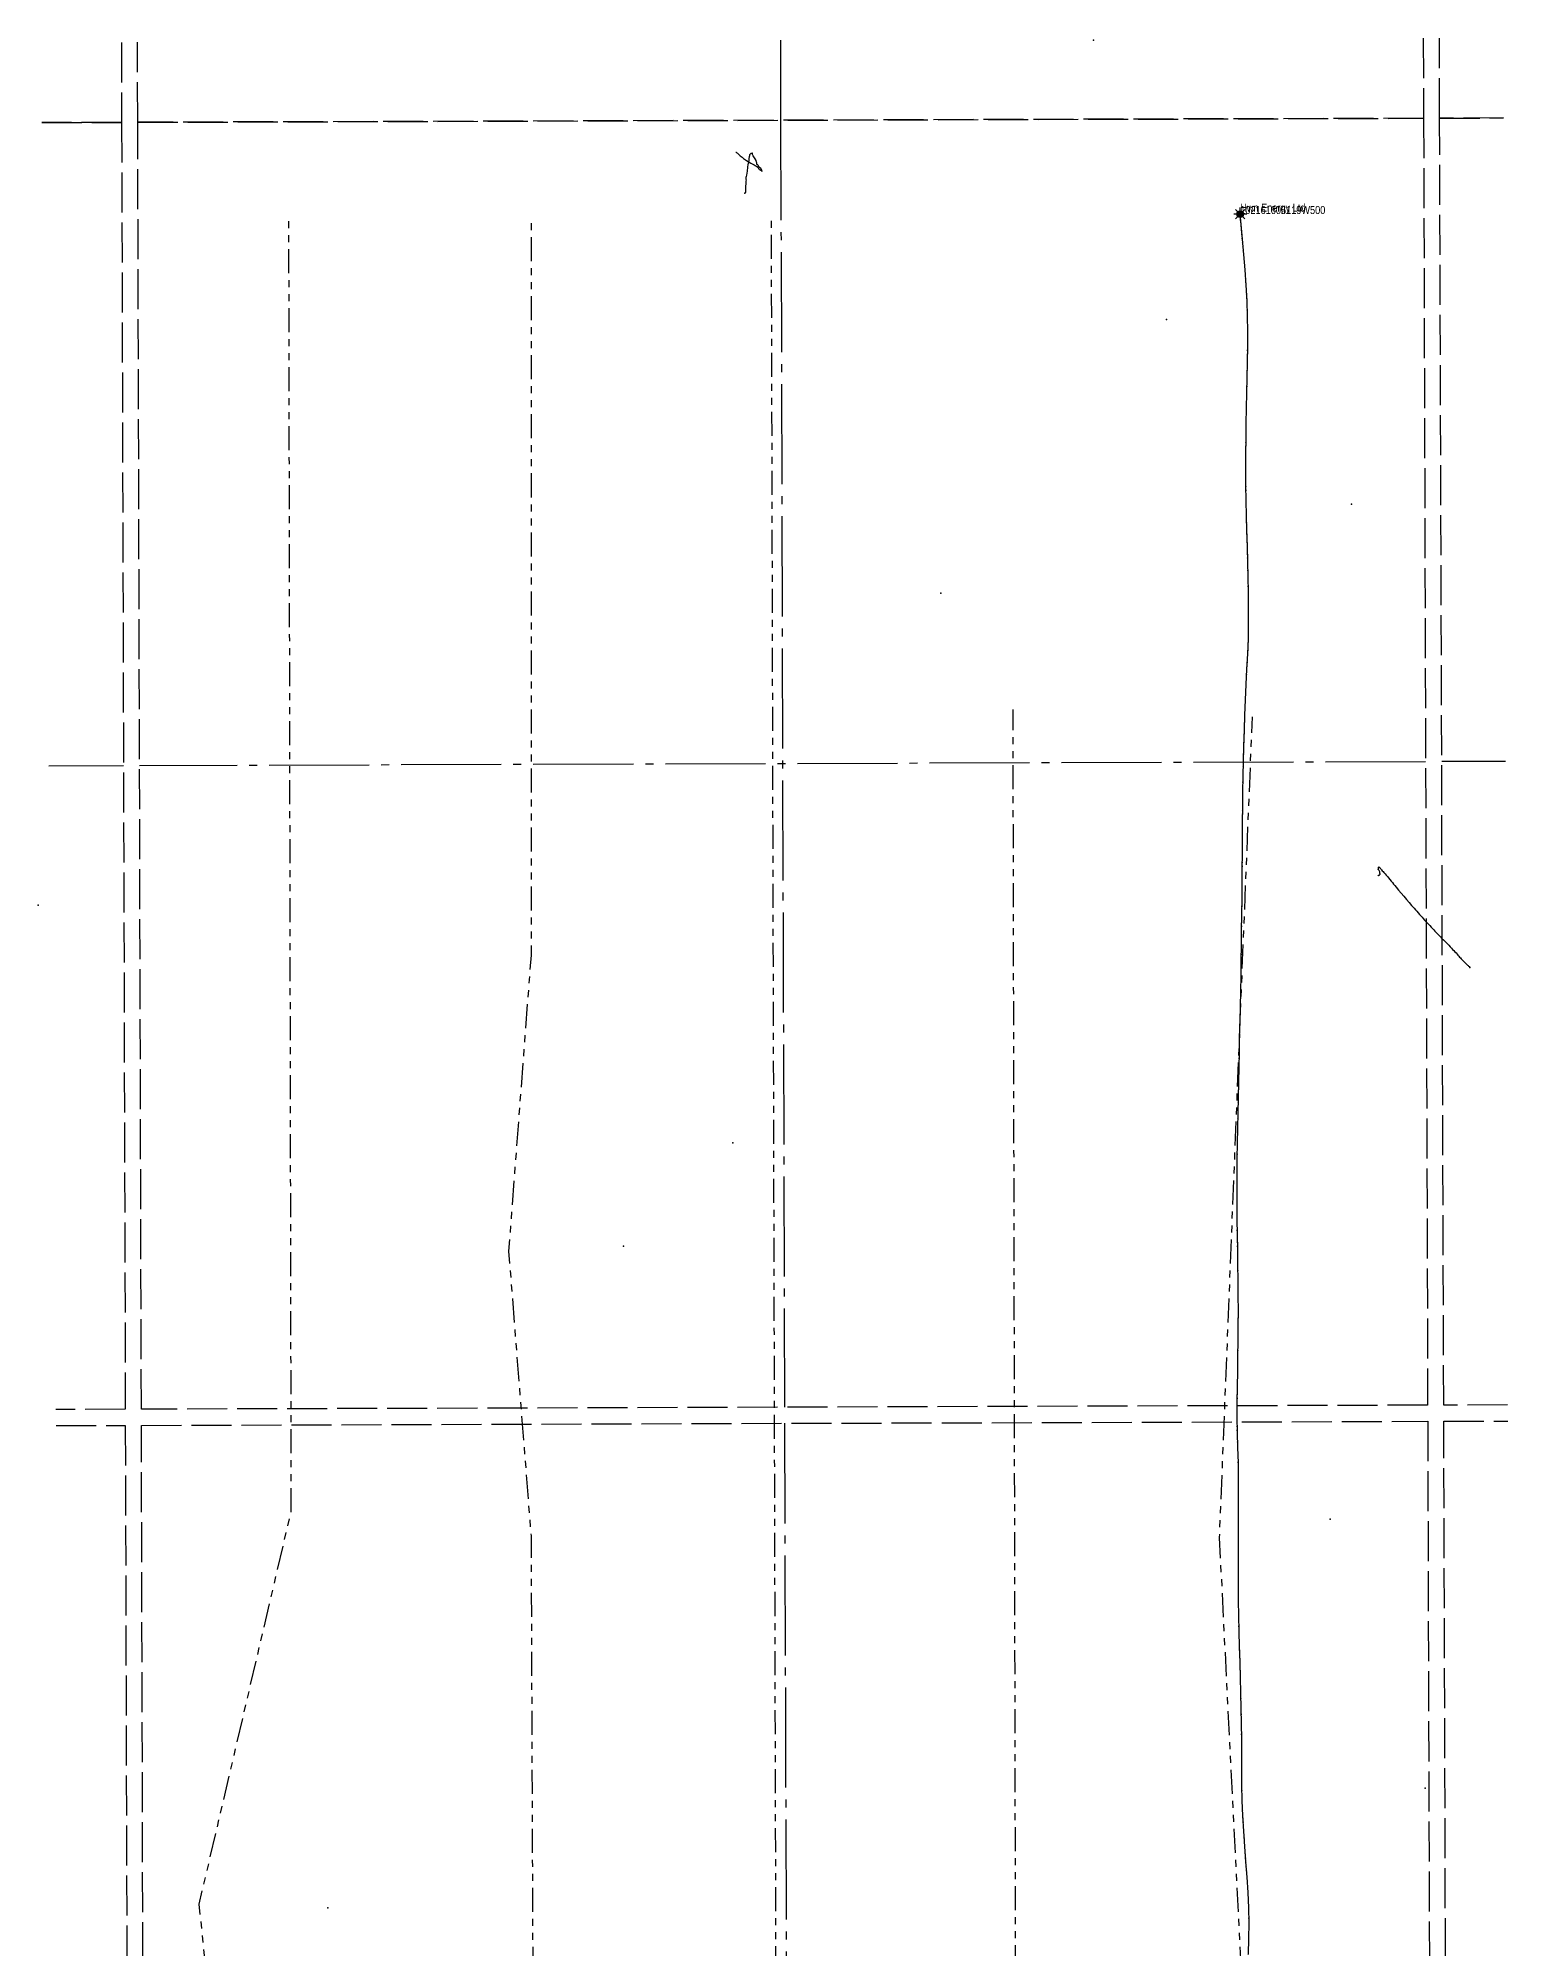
# Model space of a CAD drawing. Extents: x 498152 to 532124, y 6001603 to 6015154.
# Drawn here: x 512816 to 514661, y 6012766 to 6015154 of the extents above; entities that cross this region are included whole.
import ezdxf

# ---------------------------------------------------------------- set-up
doc = ezdxf.new("R2010")
doc.units = 0
doc.header["$LTSCALE"] = 5
doc.header["$PDSIZE"] = 0.5
for name, pattern in [('foc-DOT', [1, 0.2, -0.8]), ('foc-DRILLPATH', [14.75, 6, -1.75, 1.75, -1.75, 1.75, -1.75]), ('foc-QUARTERLINE', [33, 25, -3, 2, -3]), ('foc-UNSURVEYED', [12.5, 10, -2.5])]:
    doc.linetypes.add(name, pattern=pattern)
for name, color, linetype in [('ABADATA-DRILL', 8, 'foc-DOT'), ('DRILL-T', 8, 'Continuous'), ('L-SECQ', 8, 'foc-QUARTERLINE'), ('L-USEC', 7, 'foc-UNSURVEYED'), ('licensee', 7, 'Continuous'), ('locations_36e452b0-a7dd-4', 7, 'Continuous'), ('locations_e80bf27b-a3a9-4', 7, 'Continuous'), ('P-PDRILLPATH', 12, 'foc-DRILLPATH'), ('Placemark', 7, 'Continuous'), ('uwi', 7, 'Continuous')]:
    doc.layers.add(name, color=color, linetype=linetype)
doc.styles.add('80L', font='ARIALN.TTF', dxfattribs={"height": 10})

# ---------------------------------------------------------------- blocks, each defined once
blk = doc.blocks.new('GAS')
h = blk.add_hatch(color=255)
h.dxf.hatch_style = 1
edge = h.paths.add_edge_path()
edge.add_arc((0, 0), 0.9, 0, 360)
for p, q in [((-0.81, 0), (-1.62, 0)), ((-0.57, 0.57), (-1.14, 1.14)), ((0, 0.81), (0, 1.62)), ((0.57, 0.57), (1.14, 1.14)), ((1.62, 0), (0.81, 0)), ((-0.57, -0.57), (-1.14, -1.14)), ((0, -0.81), (0, -1.62)), ((1.14, -1.14), (0.57, -0.57))]:
    blk.add_line(p, q)
blk.add_circle((0, 0), 0.8)

msp = doc.modelspace()

# ---------------------------------------------------------------- linework, layer by layer
at = {"layer": 'ABADATA-DRILL', "flags": 128}
msp.add_lwpolyline([(514660.421, 6011697.083), (514660.421, 6011697.083), (514660.421, 6011697.083), (514660.361, 6011697.133), (514660.311, 6011697.243), (514660.26, 6011697.362), (514660.2, 6011697.512), (514660.149, 6011697.682), (514660.039, 6011697.882), (514659.878, 6011698.121), (514659.727, 6011698.401), (514659.556, 6011698.72), (514659.355, 6011699.05), (514659.134, 6011699.399), (514658.933, 6011699.788), (514658.741, 6011700.198), (514658.54, 6011700.627), (514658.308, 6011701.096), (514658.077, 6011701.476), (514657.966, 6011701.705), (514657.906, 6011701.855), (514657.796, 6011701.995), (514657.765, 6011702.055), (514657.654, 6011702.324), (514657.594, 6011702.484), (514657.503, 6011702.744), (514657.392, 6011702.983), (514657.282, 6011703.103), (514657.212, 6011703.063), (514657.142, 6011702.983), (514656.903, 6011702.812), (514656.464, 6011702.52), (514656.274, 6011702.39), (514656.544, 6011702.501), (514656.954, 6011702.622), (514657.333, 6011702.673), (514657.773, 6011702.715), (514658.313, 6011702.826), (514658.912, 6011703.018), (514659.412, 6011703.24), (514659.721, 6011703.401), (514659.941, 6011703.432), (514660.191, 6011703.402), (514660.451, 6011703.403), (514660.731, 6011703.354), (514660.982, 6011703.195), (514661.102, 6011703.065), (514661.102, 6011702.995), (514661.073, 6011702.855), (514661.054, 6011702.615), (514661.004, 6011702.385), (514660.875, 6011702.135), (514660.636, 6011701.854), (514660.337, 6011701.583), (514659.998, 6011701.222), (514659.679, 6011700.831), (514659.44, 6011700.51), (514659.251, 6011700.299), (514659.131, 6011700.209), (514659.091, 6011700.139), (514659.042, 6011700.059), (514658.972, 6011699.988), (514658.932, 6011699.878), (514658.973, 6011699.638), (514659.034, 6011699.359), (514659.095, 6011699.109), (514659.155, 6011698.899), (514659.226, 6011698.819), (514659.186, 6011698.729), (514658.866, 6011698.578), (514658.167, 6011698.376), (514657.108, 6011698.223), (514655.768, 6011698.198), (514654.177, 6011698.273), (514652.347, 6011698.387), (514650.367, 6011698.471), (514648.197, 6011698.404), (514645.818, 6011698.186), (514643.108, 6011697.928), (514640.139, 6011697.608), (514636.94, 6011697.308), (514633.441, 6011697.207), (514629.51, 6011697.325), (514625.249, 6011697.581), (514620.939, 6011697.757), (514616.679, 6011697.724), (514612.479, 6011697.54), (514608.12, 6011697.326), (514603.461, 6011697.092), (514598.452, 6011696.896), (514593.062, 6011696.858), (514587.371, 6011696.98), (514581.42, 6011697.381), (514569.366, 6011698.573), (514556.591, 6011700.132), (514550.048, 6011701.031), (514543.425, 6011702.07), (514536.611, 6011703.298), (514529.627, 6011704.356), (514522.705, 6011705.094), (514515.623, 6011705.762), (514508.24, 6011706.668), (514500.905, 6011708.035), (514493.43, 6011709.821), (514485.933, 6011711.917), (514478.596, 6011714.224), (514471.438, 6011716.751), (514464.488, 6011719.579), (514457.438, 6011722.836), (514450.626, 6011726.534), (514443.953, 6011730.813), (514437.467, 6011735.563), (514431.261, 6011740.653), (514425.404, 6011745.964), (514419.827, 6011751.376), (514414.349, 6011757.009), (514408.981, 6011762.652), (514403.593, 6011768.355), (514398.144, 6011774.187), (514392.565, 6011780.23), (514387.045, 6011786.542), (514381.733, 6011793.265), (514376.641, 6011800.369), (514371.987, 6011807.684), (514367.573, 6011815.19), (514363.239, 6011822.807), (514359.094, 6011830.493), (514355.259, 6011838.341), (514351.724, 6011846.41), (514348.457, 6011854.669), (514345.35, 6011863.09), (514342.373, 6011871.62), (514339.556, 6011880.231), (514336.928, 6011888.913), (514334.58, 6011897.786), (514333.363, 6011902.972), (514332.541, 6011906.799), (514330.812, 6011915.934), (514329.373, 6011925.069), (514328.233, 6011934.355), (514327.403, 6011943.713), (514326.823, 6011953.151), (514326.423, 6011962.69), (514326.193, 6011972.159), (514326.092, 6011981.789), (514326.071, 6011991.419), (514326.069, 6012007.699), (514326.07, 6012010.539), (514326.019, 6012029.779), (514325.948, 6012048.989), (514325.847, 6012068.168), (514325.745, 6012087.368), (514325.604, 6012106.718), (514325.423, 6012125.947), (514325.272, 6012145.087), (514325.11, 6012164.397), (514324.839, 6012183.656), (514324.538, 6012202.705), (514324.167, 6012221.744), (514323.566, 6012241.002), (514322.794, 6012260.26), (514321.913, 6012279.387), (514320.932, 6012298.624), (514319.921, 6012317.891), (514318.9, 6012337.018), (514318.099, 6012356.145), (514317.508, 6012375.303), (514317.127, 6012394.442), (514316.996, 6012413.582), (514316.875, 6012432.732), (514316.593, 6012451.921), (514316.092, 6012471.109), (514315.641, 6012490.278), (514315.63, 6012509.478), (514316.178, 6012528.85), (514316.977, 6012547.923), (514317.886, 6012567.256), (514318.754, 6012586.568), (514319.543, 6012605.711), (514320.192, 6012624.963), (514320.961, 6012644.136), (514322.09, 6012663.36), (514323.388, 6012682.614), (514324.707, 6012701.928), (514325.926, 6012721.012), (514326.995, 6012740.166), (514328.173, 6012759.459), (514328.962, 6012778.772), (514329.021, 6012797.872), (514328.71, 6012816.901), (514327.929, 6012836.079), (514326.728, 6012855.275), (514325.226, 6012874.501), (514323.845, 6012893.676), (514322.674, 6012912.823), (514321.403, 6012931.989), (514320.462, 6012951.086), (514320.121, 6012970.335), (514320.08, 6012989.545), (514320.029, 6013008.725), (514319.857, 6013027.924), (514319.656, 6013047.104), (514319.285, 6013066.253), (514318.824, 6013085.421), (514318.392, 6013104.78), (514317.911, 6013123.939), (514317.18, 6013143.286), (514316.548, 6013162.614), (514316.187, 6013181.833), (514315.946, 6013200.983), (514315.805, 6013220.202), (514315.753, 6013239.502), (514315.822, 6013258.623), (514315.911, 6013277.833), (514315.941, 6013296.763), (514315.93, 6013315.673), (514315.929, 6013334.803), (514315.938, 6013353.913), (514315.658, 6013372.993), (514315.047, 6013392.141), (514314.416, 6013411.039), (514314.176, 6013430.038), (514314.384, 6013449.259), (514314.724, 6013468.34), (514315.003, 6013487.201), (514315.143, 6013506.312), (514315.372, 6013525.163), (514315.611, 6013544.393), (514315.681, 6013563.254), (514315.601, 6013582.244), (514315.399, 6013601.573), (514315.159, 6013620.422), (514314.848, 6013639.581), (514314.448, 6013658.48), (514314.247, 6013677.58), (514314.317, 6013696.33), (514314.376, 6013715.43), (514314.356, 6013734.3), (514314.365, 6013753.48), (514314.594, 6013772.411), (514314.974, 6013791.433), (514315.393, 6013810.594), (514315.783, 6013829.405), (514316.272, 6013848.487), (514316.731, 6013867.559), (514316.941, 6013886.289), (514317.272, 6013905.08), (514317.831, 6013924.182), (514318.4, 6013943.274), (514318.858, 6013962.626), (514319.128, 6013981.597), (514319.337, 6014000.727), (514319.526, 6014019.758), (514319.766, 6014038.619), (514320.055, 6014057.79), (514320.294, 6014076.991), (514320.452, 6014096.292), (514320.641, 6014115.522), (514320.809, 6014134.813), (514320.848, 6014154.083), (514320.936, 6014173.384), (514321.105, 6014192.564), (514321.254, 6014211.905), (514321.553, 6014231.066), (514322.101, 6014250.258), (514322.63, 6014269.379), (514323.2, 6014288.441), (514323.879, 6014307.594), (514324.607, 6014326.846), (514325.426, 6014346.029), (514326.445, 6014365.212), (514327.614, 6014384.336), (514328.353, 6014403.418), (514328.512, 6014422.489), (514328.471, 6014441.819), (514328.289, 6014461.058), (514327.898, 6014480.247), (514327.407, 6014499.436), (514326.946, 6014518.654), (514326.415, 6014537.793), (514325.824, 6014556.851), (514325.423, 6014575.99), (514325.222, 6014595.139), (514325.021, 6014614.379), (514325.05, 6014633.559), (514325.288, 6014652.79), (514325.507, 6014671.911), (514325.866, 6014691.172), (514326.355, 6014710.374), (514326.763, 6014729.605), (514327.052, 6014748.726), (514327.341, 6014767.917), (514327.48, 6014787.158), (514327.149, 6014806.397), (514326.498, 6014825.535), (514325.466, 6014844.821), (514324.004, 6014864.167), (514322.384, 6014883.182), (514320.683, 6014902.316), (514319.104, 6014920.751), (514318.003, 6014933.698)], dxfattribs=at)
at = {"layer": 'L-SECQ'}
for p, q in [((513743.448, 6015150.996), (513743.746, 6015051.051)), ((513743.746, 6015051.051), (513748.554, 6013442.574)), ((512922.525, 6014244.205), (512829.224, 6014243.91)), ((514549.67, 6014249.356), (512942.631, 6014244.269)), ((514649.614, 6014249.673), (514569.776, 6014249.42)), ((513748.614, 6013422.468), (513753.422, 6011813.99))]:
    msp.add_line(p, q, dxfattribs=at)
at = {"layer": 'L-USEC'}
for p, q in [((512919.982, 6015148.389), (512920.263, 6015048.444)), ((512940.369, 6015048.508), (512940.088, 6015148.452)), ((514546.807, 6015153.539), (514547.124, 6015053.595)), ((514567.23, 6015053.658), (514566.913, 6015153.603)), ((512820.316, 6015048.128), (512920.263, 6015048.444)), ((512920.263, 6015048.444), (512820.316, 6015048.128)), ((512920.263, 6015048.444), (512924.786, 6013439.966)), ((512940.369, 6015048.508), (514547.124, 6015053.595)), ((514547.124, 6015053.595), (512940.369, 6015048.508)), ((512944.892, 6013440.029), (512940.369, 6015048.508)), ((514547.124, 6015053.595), (514552.216, 6013445.118)), ((514567.23, 6015053.658), (514647.068, 6015053.911)), ((514647.068, 6015053.911), (514567.23, 6015053.658)), ((514572.322, 6013445.182), (514567.23, 6015053.658)), ((512924.786, 6013439.966), (512838.132, 6013439.691)), ((514552.216, 6013445.118), (512944.892, 6013440.029)), ((512944.949, 6013419.923), (514552.28, 6013425.012)), ((514552.28, 6013425.012), (514557.372, 6011816.536)), ((514652.16, 6013445.435), (514572.322, 6013445.182)), ((514572.385, 6013425.076), (514652.224, 6013425.329)), ((514577.478, 6011816.599), (514572.385, 6013425.076)), ((512838.355, 6013419.586), (512924.843, 6013419.86)), ((512924.843, 6013419.86), (512929.366, 6011811.382)), ((512949.472, 6011811.445), (512944.949, 6013419.923))]:
    msp.add_line(p, q, dxfattribs=at)
at = {"layer": 'locations_36e452b0-a7dd-4'}
for points in [[(513687.605, 6015011.153), (513687.605, 6015011.153), (513687.645, 6015011.144), (513687.956, 6015011.005), (513688.397, 6015010.696), (513689.118, 6015010.168), (513689.82, 6015009.73), (513690.311, 6015009.362), (513690.912, 6015008.813), (513691.664, 6015008.136), (513693.309, 6015006.71), (513695.654, 6015004.817), (513697.519, 6015003.373), (513701.076, 6015000.914), (513706.486, 6014997.61), (513710.573, 6014995.282), (513712.085, 6014994.446), (513712.726, 6014994.068), (513713.889, 6014993.242), (513714.851, 6014992.395), (513715.624, 6014991.597), (513716.216, 6014990.929), (513717.169, 6014989.861), (513717.921, 6014989.144), (513718.613, 6014988.616), (513719.294, 6014988.118), (513719.865, 6014987.669), (513720.137, 6014987.3), (513720.157, 6014987), (513720.068, 6014986.89), (513720.018, 6014986.97), (513720.037, 6014987.18), (513720.106, 6014987.46), (513720.345, 6014987.841), (513720.435, 6014987.911), (513720.445, 6014987.931), (513720.384, 6014988.111), (513720.132, 6014988.65), (513719.589, 6014989.739), (513718.845, 6014991.106), (513718.294, 6014991.575), (513717.452, 6014992.132), (513716.619, 6014993.07), (513715.785, 6014994.477), (513715.193, 6014995.276), (513714.522, 6014995.574), (513714.042, 6014995.582), (513713.722, 6014995.651), (513713.81, 6014996.161), (513713.978, 6014996.812), (513714.006, 6014997.682), (513713.762, 6014998.761), (513713.027, 6015000.619), (513711.79, 6015002.815), (513710.233, 6015005.351), (513709.398, 6015006.758), (513708.896, 6015007.547), (513708.675, 6015008.096), (513708.602, 6015008.896), (513708.641, 6015009.246), (513708.67, 6015009.676), (513708.64, 6015009.756), (513708.399, 6015009.785), (513708.16, 6015009.725), (513707.42, 6015009.562), (513706.96, 6015009.471), (513706.481, 6015009.34), (513706.021, 6015009.138), (513705.612, 6015008.857), (513705.253, 6015008.436), (513704.975, 6015007.875), (513704.777, 6015007.175), (513704.61, 6015006.394), (513704.452, 6015005.554), (513704.129, 6015003.173), (513704.023, 6015001.762), (513703.877, 6015000.422), (513703.562, 6014998.911), (513703.197, 6014997.28), (513702.852, 6014995.509), (513702.37, 6014992.777), (513702.126, 6014990.877), (513701.971, 6014989.056), (513701.876, 6014987.436), (513701.674, 6014984.865), (513701.091, 6014982.273), (513700.586, 6014980.692), (513700.34, 6014979.331), (513700.342, 6014978.751), (513700.405, 6014977.622), (513700.449, 6014976.402), (513700.403, 6014975.131), (513700.326, 6014973.881), (513700.24, 6014972.671), (513700.133, 6014971.531), (513700.067, 6014970.41), (513699.99, 6014969.34), (513699.951, 6014968.85), (513699.923, 6014968.37), (513699.884, 6014967.87), (513699.856, 6014967.3), (513699.848, 6014966.69), (513699.822, 6014965.41), (513699.795, 6014964.23), (513699.788, 6014963.22), (513699.801, 6014962.4), (513699.763, 6014961.479), (513699.695, 6014960.849), (513699.477, 6014960.279), (513698.968, 6014959.787)], [(514328.173, 6012759.459), (514328.962, 6012778.772), (514329.021, 6012797.872), (514328.71, 6012816.901), (514327.929, 6012836.079), (514326.728, 6012855.275), (514325.226, 6012874.501), (514323.845, 6012893.676), (514322.674, 6012912.823), (514321.403, 6012931.989), (514320.462, 6012951.086), (514320.121, 6012970.335), (514320.08, 6012989.545), (514320.029, 6013008.725), (514319.857, 6013027.924), (514319.656, 6013047.104), (514319.285, 6013066.253), (514318.824, 6013085.421), (514318.392, 6013104.78), (514317.911, 6013123.939), (514317.18, 6013143.286), (514316.548, 6013162.614), (514316.187, 6013181.833), (514315.946, 6013200.983), (514315.805, 6013220.202), (514315.753, 6013239.502), (514315.822, 6013258.623), (514315.911, 6013277.833), (514315.941, 6013296.763), (514315.93, 6013315.673), (514315.929, 6013334.803), (514315.938, 6013353.913), (514315.658, 6013372.993), (514315.047, 6013392.141), (514314.416, 6013411.039), (514314.176, 6013430.038), (514314.384, 6013449.259), (514314.724, 6013468.34), (514315.003, 6013487.201), (514315.143, 6013506.312), (514315.372, 6013525.163), (514315.611, 6013544.393), (514315.681, 6013563.254), (514315.601, 6013582.244), (514315.399, 6013601.573), (514315.159, 6013620.422), (514314.848, 6013639.581), (514314.448, 6013658.48), (514314.247, 6013677.58), (514314.317, 6013696.33), (514314.376, 6013715.43), (514314.356, 6013734.3), (514314.365, 6013753.48), (514314.594, 6013772.411), (514314.974, 6013791.433), (514315.393, 6013810.594), (514315.783, 6013829.405), (514316.272, 6013848.487), (514316.731, 6013867.559), (514316.941, 6013886.289), (514317.272, 6013905.08), (514317.831, 6013924.182), (514318.4, 6013943.274), (514318.858, 6013962.626), (514319.128, 6013981.597), (514319.337, 6014000.727), (514319.526, 6014019.758), (514319.766, 6014038.619), (514320.055, 6014057.79), (514320.294, 6014076.991), (514320.452, 6014096.292), (514320.641, 6014115.522), (514320.809, 6014134.813), (514320.848, 6014154.083), (514320.936, 6014173.384), (514321.105, 6014192.564), (514321.254, 6014211.905), (514321.553, 6014231.066), (514322.101, 6014250.258), (514322.63, 6014269.379), (514323.2, 6014288.441), (514323.879, 6014307.594), (514324.607, 6014326.846), (514325.426, 6014346.029), (514326.445, 6014365.212), (514327.614, 6014384.336), (514328.353, 6014403.418), (514328.512, 6014422.489), (514328.471, 6014441.819), (514328.289, 6014461.058), (514327.898, 6014480.247), (514327.407, 6014499.436), (514326.946, 6014518.654), (514326.415, 6014537.793), (514325.824, 6014556.851), (514325.423, 6014575.99), (514325.222, 6014595.139), (514325.021, 6014614.379), (514325.05, 6014633.559), (514325.288, 6014652.79), (514325.507, 6014671.911), (514325.866, 6014691.172), (514326.355, 6014710.374), (514326.763, 6014729.605), (514327.052, 6014748.726), (514327.341, 6014767.917), (514327.48, 6014787.158), (514327.149, 6014806.397), (514326.498, 6014825.535), (514325.466, 6014844.821), (514324.004, 6014864.167), (514322.384, 6014883.182), (514320.683, 6014902.316), (514319.104, 6014920.751), (514318.003, 6014933.698)], [(514489.88, 6014106.68), (514489.88, 6014106.68), (514489.92, 6014106.691), (514490.14, 6014106.831), (514490.319, 6014107.032), (514490.469, 6014107.132), (514490.688, 6014107.203), (514490.928, 6014107.314), (514491.018, 6014107.384), (514491.048, 6014107.404), (514491.147, 6014107.504), (514491.207, 6014107.725), (514491.176, 6014107.915), (514491.166, 6014107.984), (514491.246, 6014107.885), (514491.317, 6014107.675), (514491.327, 6014107.515), (514491.327, 6014107.505), (514491.327, 6014107.565), (514491.407, 6014107.585), (514491.547, 6014107.626), (514491.637, 6014107.656), (514491.767, 6014107.676), (514491.937, 6014107.777), (514492.066, 6014107.927), (514492.206, 6014108.108), (514492.295, 6014108.138), (514492.366, 6014108.088), (514492.445, 6014108.138), (514492.565, 6014108.209), (514492.665, 6014108.409), (514492.714, 6014108.699), (514492.713, 6014108.959), (514492.742, 6014109.229), (514492.691, 6014109.579), (514492.58, 6014109.849), (514492.619, 6014110.189), (514492.617, 6014110.839), (514492.425, 6014111.608), (514492.062, 6014112.457), (514491.599, 6014113.296), (514491.297, 6014113.915), (514490.876, 6014114.294), (514490.536, 6014114.482), (514490.505, 6014114.672), (514490.564, 6014114.893), (514490.654, 6014115.073), (514490.733, 6014115.283), (514490.712, 6014115.453), (514490.692, 6014115.563), (514490.801, 6014115.943), (514490.9, 6014116.364), (514490.919, 6014116.654), (514490.928, 6014116.984), (514490.947, 6014117.244), (514491.006, 6014117.604), (514491.074, 6014118.034), (514491.084, 6014118.084), (514491.094, 6014118.094), (514491.144, 6014118.074), (514491.224, 6014117.995), (514491.375, 6014117.875), (514491.585, 6014117.706), (514491.856, 6014117.437), (514492.237, 6014117.058), (514492.679, 6014116.569), (514493.141, 6014116.001), (514493.603, 6014115.392), (514494.105, 6014114.754), (514494.707, 6014114.046), (514495.48, 6014113.158), (514496.453, 6014112.031), (514497.637, 6014110.735), (514498.972, 6014109.299), (514500.407, 6014107.684), (514501.923, 6014105.928), (514503.489, 6014104.023), (514505.035, 6014102.108), (514506.561, 6014100.223), (514508.107, 6014098.298), (514509.643, 6014096.383), (514511.209, 6014094.468), (514512.795, 6014092.533), (514515.967, 6014088.713), (514519.169, 6014084.933), (514522.401, 6014081.113), (514525.643, 6014077.293), (514528.925, 6014073.483), (514532.187, 6014069.784), (514533.782, 6014067.979), (514535.408, 6014066.154), (514537.034, 6014064.309), (514538.69, 6014062.404), (514540.376, 6014060.489), (514542.052, 6014058.595), (514543.668, 6014056.77), (514545.253, 6014054.995), (514546.829, 6014053.24), (514548.434, 6014051.465), (514550.05, 6014049.69), (514551.645, 6014047.985), (514553.271, 6014046.27), (514554.937, 6014044.485), (514556.582, 6014042.66), (514558.198, 6014040.916), (514559.773, 6014039.27), (514561.388, 6014037.635), (514563.033, 6014035.971), (514564.699, 6014034.226), (514566.385, 6014032.421), (514568.151, 6014030.547), (514569.987, 6014028.613), (514571.823, 6014026.708), (514573.628, 6014024.904), (514575.384, 6014023.259), (514577.099, 6014021.635), (514578.774, 6014019.92), (514580.4, 6014018.155), (514581.915, 6014016.47), (514583.42, 6014014.845), (514584.925, 6014013.27), (514586.39, 6014011.814), (514587.764, 6014010.409), (514588.958, 6014009.032), (514590.053, 6014007.696), (514591.117, 6014006.419), (514592.17, 6014005.222), (514593.224, 6014004.076), (514594.257, 6014002.999), (514595.241, 6014001.952), (514596.154, 6014000.955), (514597.047, 6013999.988), (514597.93, 6013999.071), (514598.793, 6013998.223), (514599.635, 6013997.426), (514600.448, 6013996.658), (514601.22, 6013995.941), (514601.952, 6013995.233), (514602.664, 6013994.525), (514603.326, 6013993.848), (514603.908, 6013993.249), (514604.831, 6013992.282)]]:
    msp.add_lwpolyline(points, dxfattribs=at)
at = {"layer": 'locations_e80bf27b-a3a9-4'}
for p in [(514134.835, 6015151.257), (513698.957, 6014959.782), (514317.997, 6014933.742), (514225.694, 6014801.938), (514456.901, 6014571.448), (513944.098, 6014460.043), (514604.851, 6013992.329), (513684, 6013772.97), (513547.233, 6013643.83), (514430.412, 6013302.594), (514549.294, 6012966.611), (513177.875, 6012816.717)]:
    msp.add_point(p, dxfattribs=at)
at = {"layer": 'P-PDRILLPATH', "flags": 128}
for points in [[(513079.212, 6010303.309), (513062.215, 6012383.719), (513017.22, 6012821.708), (513132.223, 6013312.689), (513129.239, 6014930.641)], [(513444.207, 6010304.464), (513432.219, 6013281.679), (513404.223, 6013637.67), (513432.227, 6014007.658), (513432.236, 6014930.631)], [(513744.202, 6010305.414), (513732.233, 6014930.622)], [(514042.198, 6010306.358), (514034.223, 6014314.629)], [(514442.214, 6010307.624), (514292.208, 6013279.648), (514333.22, 6014305.62)]]:
    msp.add_lwpolyline(points, dxfattribs=at)
at = {"layer": 'Placemark'}
msp.add_point((512816.003, 6014069.997), dxfattribs=at)

# ---------------------------------------------------------------- block references
at = {"layer": 'DRILL-T', "linetype": 'Continuous', "xscale": 4.999999999999968, "yscale": 4.999999999999968, "zscale": 4.999999999999968}
msp.add_blockref('GAS', (514317.997, 6014933.742), dxfattribs=at)

# ---------------------------------------------------------------- texts
at = {"layer": 'licensee', "linetype": 'Continuous', "insert": (514317.997, 6014933.742), "char_height": 10, "attachment_point": 7, "style": '80L'}
msp.add_mtext('Hwn Energy Ltd.', dxfattribs=at)
at = {"layer": 'uwi', "linetype": 'Continuous', "insert": (514317.997, 6014933.742), "char_height": 10, "attachment_point": 7, "style": '80L'}
msp.add_mtext('102161606119W500', dxfattribs=at)

doc.saveas('drawing.dxf')
